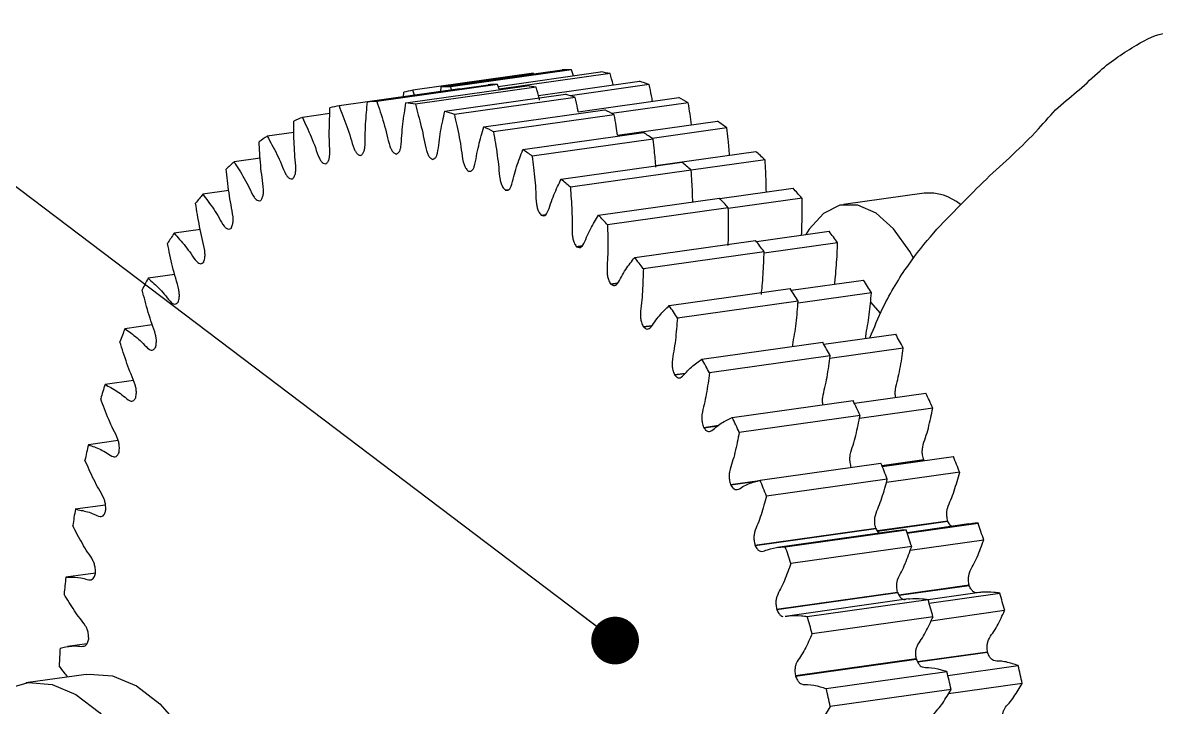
# Model space of a CAD drawing. Header units: millimetres. Extents: x 0 to 420, y 0 to 297.
# Drawn here: x 206.46 to 230.61, y 188.7 to 203.28 of the extents above; entities that cross this region are included whole.
import ezdxf

# ---------------------------------------------------------------- set-up
doc = ezdxf.new("R2010")
doc.units = ezdxf.units.MM
doc.layers.add('图框', color=7, linetype='Continuous')
doc.styles.get("Standard").update_dxf_attribs({"font": 'hyswlongfangsong.ttf'})
doc.dimstyles.new('SLDDIMSTYLE0', dxfattribs={"dimtxt": 0.18, "dimasz": 1.016, "dimexe": 0, "dimexo": 0.0625, "dimgap": 0, "dimtad": 0, "dimtih": 1, "dimtoh": 1, "dimdec": 0, "dimrnd": 1e-09, "dimzin": 0, "dimdsep": 46, "dimtxsty": 'STANDARD', "dimblk1": 'DOT', "dimblk2": 'DOT', "dimsah": 1, "dimcen": 0.09, "dimadec": 0, "dimazin": 0, "dimtfac": 1.016, "dimtdec": 0, "dimtofl": 0, "dimtmove": 0, "dimatfit": 3, "dimldrblk": 'DOT', "dimfxl": 1, "dimfrac": 2, "dimtolj": 1, "dimtzin": 0, "dimarcsym": 0})

# ---------------------------------------------------------------- blocks, each defined once
blk = doc.blocks.new('_Dot')
at = {"color": 0, "linetype": 'ByBlock', "lineweight": -2}
blk.add_line((-0.5, 0), (-1, 0), dxfattribs=at)
at = {"color": 0, "linetype": 'ByBlock', "const_width": 0.5}
blk.add_lwpolyline([(-0.25, 0, 1), (0.25, 0, 1)], format="xyb", close=True, dxfattribs=at)

msp = doc.modelspace()

# ---------------------------------------------------------------- linework, layer by layer
at = {"color": 7, "linetype": 'Continuous', "lineweight": 25}
for p, q in [((217.344, 202.199), (214.771, 201.836)), ((215.379, 201.907), (217.952, 202.269)), ((218.15, 202.273), (215.578, 201.911)), ((216.591, 201.92), (218.771, 202.227)), ((218.973, 202.193), (216.611, 201.86)), ((218.192, 202.145), (218.15, 202.273)), ((215.773, 201.869), (213.2, 201.507)), ((213.807, 201.592), (216.379, 201.954)), ((216.577, 201.962), (214.005, 201.6)), ((214.624, 201.568), (217.197, 201.93)), ((214.81, 201.734), (214.771, 201.836)), ((217.398, 201.9), (214.826, 201.538)), ((215.369, 201.801), (215.379, 201.907)), ((215.599, 201.845), (215.578, 201.911)), ((216.611, 201.86), (216.577, 201.962)), ((217.446, 201.726), (219.601, 202.029)), ((219.804, 201.958), (218.12, 201.721)), ((214.573, 201.689), (214.578, 201.795)), ((215.454, 201.388), (218.026, 201.751)), ((218.229, 201.683), (215.657, 201.321)), ((218.294, 201.377), (220.434, 201.679)), ((216.286, 201.056), (218.859, 201.418)), ((220.636, 201.571), (219.01, 201.341)), ((213.003, 201.342), (212.421, 201.26)), ((219.061, 201.314), (216.489, 200.952)), ((219.129, 200.878), (221.261, 201.179)), ((212.238, 200.94), (211.673, 200.86)), ((217.115, 200.573), (219.687, 200.935)), ((221.461, 201.035), (219.867, 200.81)), ((219.888, 200.795), (217.315, 200.433)), ((211.522, 200.391), (210.964, 200.312)), ((219.944, 200.233), (222.076, 200.534)), ((217.931, 199.945), (220.504, 200.307)), ((222.272, 200.355), (220.699, 200.133)), ((215.96, 200.111), (216.005, 200.117)), ((215.965, 200.108), (216.003, 200.114)), ((220.7, 200.132), (218.128, 199.77)), ((210.856, 199.7), (210.3, 199.621)), ((216.735, 199.713), (216.787, 199.721)), ((216.74, 199.71), (216.789, 199.717)), ((221.309, 199.53), (222.87, 199.749)), ((218.728, 199.177), (221.301, 199.539)), ((223.06, 199.538), (221.491, 199.317)), ((225.661, 199.645), (223.946, 199.404)), ((217.502, 199.178), (217.61, 199.194)), ((217.507, 199.174), (217.606, 199.188)), ((221.491, 199.331), (218.919, 198.969)), ((210.247, 198.872), (209.689, 198.793)), ((222.088, 198.616), (223.636, 198.834)), ((218.253, 198.511), (218.385, 198.53)), ((218.258, 198.506), (218.38, 198.523)), ((219.498, 198.276), (222.07, 198.638)), ((223.818, 198.591), (222.252, 198.371)), ((222.253, 198.399), (219.681, 198.037)), ((209.701, 197.916), (209.134, 197.837)), ((218.981, 197.717), (219.138, 197.739)), ((218.986, 197.711), (219.134, 197.732)), ((222.829, 197.578), (224.367, 197.795)), ((220.234, 197.251), (222.806, 197.613)), ((224.539, 197.524), (222.976, 197.303)), ((222.979, 197.346), (220.407, 196.983)), ((209.224, 196.842), (208.642, 196.76)), ((219.68, 196.804), (219.867, 196.83)), ((219.685, 196.798), (219.861, 196.823)), ((223.527, 196.427), (225.057, 196.642)), ((220.928, 196.112), (223.501, 196.474)), ((225.217, 196.345), (223.655, 196.125)), ((223.663, 196.18), (221.09, 195.818)), ((220.344, 195.781), (220.576, 195.814)), ((220.348, 195.774), (220.567, 195.805)), ((208.823, 195.658), (208.217, 195.573)), ((224.175, 195.173), (225.697, 195.387)), ((221.575, 194.868), (224.148, 195.23)), ((224.297, 194.913), (221.725, 194.55)), ((225.846, 195.067), (224.284, 194.847)), ((220.965, 194.657), (221.29, 194.702)), ((220.969, 194.649), (221.273, 194.692)), ((208.497, 194.376), (207.864, 194.287)), ((222.168, 193.532), (224.741, 193.894)), ((225.652, 193.965), (224.763, 193.84)), ((225.655, 193.957), (224.766, 193.832)), ((224.768, 193.828), (226.284, 194.041)), ((226.418, 193.701), (224.856, 193.481)), ((221.538, 193.442), (222.158, 193.529)), ((221.542, 193.434), (222.093, 193.511)), ((224.877, 193.556), (222.304, 193.194)), ((208.227, 193.004), (207.584, 192.914)), ((226.165, 192.663), (224.665, 192.452)), ((222.058, 192.148), (224.63, 192.511)), ((222.061, 192.14), (224.634, 192.502)), ((225.114, 192.464), (222.541, 192.102)), ((222.703, 192.116), (225.275, 192.479)), ((226.168, 192.654), (224.671, 192.443)), ((226.615, 192.602), (225.297, 192.416)), ((225.301, 192.404), (226.811, 192.617)), ((226.93, 192.259), (225.365, 192.039)), ((225.396, 192.123), (222.823, 191.761)), ((208.013, 191.556), (207.382, 191.467)), ((226.62, 191.295), (225.125, 191.085)), ((226.622, 191.286), (225.13, 191.076)), ((222.52, 190.788), (225.092, 191.15)), ((222.523, 190.778), (225.095, 191.141)), ((225.327, 191.004), (222.754, 190.641)), ((223.173, 190.634), (225.745, 190.996)), ((226.841, 191.143), (225.747, 190.989)), ((225.768, 190.915), (227.273, 191.127)), ((227.376, 190.756), (225.807, 190.535)), ((225.85, 190.626), (223.277, 190.264)), ((207.827, 190.047), (207.415, 189.989)), ((227.011, 189.875), (225.522, 189.665)), ((227.014, 189.865), (225.526, 189.656)), ((222.919, 189.373), (225.492, 189.735)), ((222.922, 189.363), (225.494, 189.725)), ((226.167, 189.375), (227.666, 189.587)), ((207.818, 189.399), (206.532, 189.218)), ((223.574, 189.098), (226.147, 189.461)), ((226.234, 189.08), (223.661, 188.718)), ((227.751, 189.205), (226.177, 188.983))]:
    msp.add_line(p, q, dxfattribs=at)
at = {"color": 7, "linetype": 'Continuous', "lineweight": 25, "flags": 128}
for points in [[(225.435, 198.26), (225.354, 198.405), (225.011, 198.885), (224.636, 199.22), (224.248, 199.391), (223.868, 199.389), (223.517, 199.214), (223.213, 198.876), (223.144, 198.764)], [(224.734, 197.091), (224.527, 197.326), (224.522, 197.33)], [(219.68, 196.804), (219.681, 196.803), (219.682, 196.803), (219.682, 196.802), (219.683, 196.801), (219.683, 196.8), (219.684, 196.799), (219.684, 196.799), (219.685, 196.798)], [(220.344, 195.781), (220.344, 195.78), (220.345, 195.779), (220.345, 195.778), (220.346, 195.777), (220.346, 195.776), (220.347, 195.776), (220.347, 195.775), (220.348, 195.774)], [(208.87, 195.287), (208.87, 195.288), (208.871, 195.289), (208.871, 195.29), (208.871, 195.291), (208.871, 195.292), (208.872, 195.293), (208.872, 195.294), (208.872, 195.295)], [(220.965, 194.657), (220.965, 194.656), (220.966, 194.655), (220.966, 194.654), (220.967, 194.653), (220.967, 194.652), (220.968, 194.651), (220.968, 194.65), (220.969, 194.649)], [(208.515, 194.121), (208.515, 194.122), (208.515, 194.123), (208.516, 194.124), (208.516, 194.125), (208.516, 194.126), (208.516, 194.127), (208.517, 194.128), (208.517, 194.129)], [(225.655, 193.957), (225.655, 193.958), (225.654, 193.959), (225.654, 193.96), (225.653, 193.961), (225.653, 193.962), (225.653, 193.963), (225.652, 193.964), (225.652, 193.965)], [(221.538, 193.442), (221.538, 193.441), (221.539, 193.44), (221.539, 193.439), (221.54, 193.438), (221.54, 193.437), (221.541, 193.436), (221.541, 193.435), (221.542, 193.434)], [(208.228, 192.869), (208.228, 192.87), (208.228, 192.871), (208.228, 192.872), (208.229, 192.874), (208.229, 192.875), (208.229, 192.876), (208.229, 192.877), (208.23, 192.878)], [(226.168, 192.654), (226.168, 192.655), (226.167, 192.656), (226.167, 192.658), (226.167, 192.659), (226.166, 192.66), (226.166, 192.661), (226.165, 192.662), (226.165, 192.663)], [(224.63, 192.511), (224.631, 192.509), (224.631, 192.508), (224.632, 192.507), (224.632, 192.506), (224.632, 192.505), (224.633, 192.504), (224.633, 192.503), (224.634, 192.502)], [(222.058, 192.148), (222.058, 192.147), (222.059, 192.146), (222.059, 192.145), (222.06, 192.144), (222.06, 192.143), (222.06, 192.142), (222.061, 192.141), (222.061, 192.14)], [(208.012, 191.544), (208.012, 191.545), (208.012, 191.546), (208.012, 191.547), (208.013, 191.548), (208.013, 191.55), (208.013, 191.551), (208.013, 191.552), (208.013, 191.553)], [(226.622, 191.286), (226.622, 191.287), (226.622, 191.288), (226.621, 191.29), (226.621, 191.291), (226.621, 191.292), (226.62, 191.293), (226.62, 191.294), (226.62, 191.295)], [(225.092, 191.15), (225.093, 191.149), (225.093, 191.148), (225.093, 191.146), (225.094, 191.145), (225.094, 191.144), (225.094, 191.143), (225.095, 191.142), (225.095, 191.141)], [(222.52, 190.788), (222.52, 190.786), (222.52, 190.785), (222.521, 190.784), (222.521, 190.783), (222.522, 190.782), (222.522, 190.781), (222.522, 190.78), (222.523, 190.778)], [(207.869, 190.157), (207.869, 190.158), (207.869, 190.16), (207.869, 190.161), (207.87, 190.162), (207.87, 190.163), (207.87, 190.164), (207.87, 190.165), (207.87, 190.167)], [(227.014, 189.865), (227.014, 189.866), (227.013, 189.868), (227.013, 189.869), (227.013, 189.87), (227.012, 189.871), (227.012, 189.872), (227.012, 189.874), (227.011, 189.875)], [(225.492, 189.735), (225.492, 189.734), (225.492, 189.733), (225.493, 189.731), (225.493, 189.73), (225.493, 189.729), (225.493, 189.728), (225.494, 189.727), (225.494, 189.725)], [(207.818, 189.399), (207.876, 189.406), (208.377, 189.366), (208.884, 189.152), (209.382, 188.771), (209.854, 188.236), (210.285, 187.562)], [(222.919, 189.373), (222.919, 189.371), (222.92, 189.37), (222.92, 189.369), (222.92, 189.368), (222.921, 189.367), (222.921, 189.365), (222.921, 189.364), (222.922, 189.363)], [(206.112, 189.09), (206.59, 189.225), (207.091, 189.185), (207.598, 188.971), (208.096, 188.59), (208.568, 188.055), (208.999, 187.381)]]:
    msp.add_lwpolyline(points, dxfattribs=at)
at = {"color": 7, "linetype": 'Continuous', "lineweight": 25}
for centre, radius, start, end in [((218.135, 198.015), 4.258, 89.7951, 92.466), ((218.1, 197.617), 4.658, 79.1954, 81.7111), ((215.563, 197.697), 4.215, 100.8301, 103.5194), ((215.563, 197.653), 4.258, 89.7951, 92.466), ((216.657, 197.728), 4.235, 91.0873, 93.7681), ((216.633, 197.372), 4.592, 80.4087, 82.9485), ((217.901, 196.872), 5.43, 69.4803, 71.7515), ((214.085, 197.366), 4.235, 91.0873, 93.7681), ((216.46, 196.667), 5.319, 70.5731, 72.8759), ((217.426, 195.811), 6.594, 60.8659, 62.8614), ((214.09, 197.369), 4.233, 102.1358, 104.8174), ((214.061, 197.01), 4.592, 80.4087, 82.9485), ((213.887, 196.305), 5.319, 70.5731, 72.8759), ((216.023, 195.641), 6.436, 61.8247, 63.8528), ((214.21, 197.037), 4.586, 112.9613, 115.5034), ((216.59, 194.483), 8.164, 53.3656, 55.0963), ((213.45, 195.279), 6.436, 61.8247, 63.8528), ((215.233, 194.342), 7.957, 54.1967, 55.9573), ((214.568, 196.41), 5.308, 123.0447, 125.3506), ((214.199, 196.576), 3.908, 97.915, 97.9884), ((214.201, 196.41), 4.075, 86.9447, 87.016), ((212.66, 193.98), 7.957, 54.1967, 55.9573), ((215.343, 192.958), 10.135, 46.8729, 48.3712), ((215.267, 195.547), 6.42, 132.0807, 134.112), ((214.242, 196.419), 4.071, 108.8909, 108.9622), ((214.123, 195.913), 4.578, 76.5464, 76.6123), ((214.036, 192.836), 9.882, 47.5925, 49.1163), ((214.451, 195.966), 4.57, 119.3038, 119.3698), ((213.851, 195.101), 5.436, 67.1108, 67.1697), ((211.463, 192.474), 9.882, 47.5925, 49.1163), ((213.287, 194.009), 6.665, 58.7948, 58.8461), ((213.676, 191.313), 12.478, 41.2357, 42.5401), ((216.38, 194.518), 7.937, 139.9891, 141.7526), ((214.934, 195.264), 5.424, 128.7589, 128.8178), ((212.417, 191.201), 12.184, 41.8625, 43.1878), ((225.746, 198.564), 1.085, 50.6831, 94.5065), ((212.364, 192.692), 8.274, 51.572, 51.6165), ((209.845, 190.838), 12.184, 41.8625, 43.1878), ((217.941, 193.402), 9.858, 146.8415, 148.3678), ((215.773, 194.372), 6.649, 137.0955, 137.1469), ((211.623, 189.633), 15.132, 36.2993, 37.4463), ((211.05, 191.218), 10.251, 45.3188, 45.3573), ((210.407, 189.521), 14.804, 36.8509, 38.0147), ((207.834, 189.158), 14.804, 36.8509, 38.0147), ((217.019, 193.362), 8.254, 144.3372, 144.3817), ((219.943, 192.277), 12.155, 152.7797, 154.107), ((209.257, 188.002), 18.006, 31.9253, 32.9467), ((209.351, 189.661), 12.555, 39.8794, 39.9131), ((208.073, 187.88), 17.658, 32.4169, 33.4517), ((218.684, 192.308), 10.226, 150.6067, 150.6453), ((205.5, 187.517), 17.658, 32.4169, 33.4517), ((222.335, 191.216), 14.773, 157.9607, 159.1261), ((206.689, 186.495), 20.984, 27.9969, 28.9192), ((220.742, 191.281), 12.527, 156.0594, 156.0932), ((205.522, 186.354), 20.631, 28.4412, 29.3741), ((202.95, 185.992), 20.631, 28.4412, 29.3741), ((225.029, 190.282), 17.624, 162.53, 163.5661), ((204.056, 185.174), 23.931, 24.4181, 25.263), ((202.889, 185.009), 23.589, 24.8255, 25.6786), ((200.316, 184.647), 23.589, 24.8255, 25.6786), ((227.9, 189.518), 20.596, 166.6126, 167.5464), ((200.324, 183.89), 26.387, 21.4889, 22.2806), ((201.509, 184.084), 26.701, 21.1098, 21.8953), ((197.751, 183.528), 26.387, 21.4889, 22.2806), ((230.804, 188.95), 23.555, 170.3119, 171.1658), ((197.985, 183.023), 28.882, 18.3647, 19.1101), ((199.208, 183.248), 29.15, 18.0068, 18.7476), ((195.413, 182.661), 28.882, 18.3647, 19.1101), ((233.58, 188.581), 26.356, 173.7129, 174.5052), ((196.023, 182.412), 30.936, 15.3967, 16.1087), ((197.3, 182.667), 31.145, 15.0539, 15.7628), ((193.451, 182.05), 30.936, 15.3967, 16.1087), ((236.071, 188.392), 28.855, 176.8857, 177.6316), ((195.914, 182.319), 32.573, 12.2035, 12.8915), ((194.57, 182.039), 32.437, 12.5365, 13.2264), ((191.998, 181.677), 32.437, 12.5365, 13.2264)]:
    msp.add_arc(centre, radius, start, end, dxfattribs=at)
for points, knots in [([(224.507, 196.565), (224.597, 196.783), (224.835, 197.363), (225.297, 198.105), (225.858, 198.816), (226.428, 199.385), (226.983, 199.955), (227.547, 200.459), (228.06, 200.958), (228.508, 201.497), (228.97, 201.831), (229.5, 202.365), (230.123, 202.775), (230.717, 203.099), (231.089, 203.045), (231.22, 203.072), (231.238, 203.075)], [0, 0, 0, 0, 0.057463, 0.153283, 0.238843, 0.32438, 0.405669, 0.486963, 0.56811, 0.631906, 0.6958, 0.759646, 0.866976, 0.951089, 0.993275, 1, 1, 1, 1]), ([(219.037, 201.95), (219.037, 201.953), (219.018, 202.036), (218.995, 202.116), (218.973, 202.193)], [0, 0, 0, 0, 0.042349, 1, 1, 1, 1]), ([(217.471, 201.629), (217.468, 201.642), (217.446, 201.734), (217.42, 201.824), (217.398, 201.9)], [0, 0, 0, 0, 0.143184, 1, 1, 1, 1]), ([(219.877, 201.6), (219.87, 201.64), (219.849, 201.76), (219.822, 201.879), (219.804, 201.958)], [0, 0, 0, 0, 0.330182, 1, 1, 1, 1]), ([(214.005, 201.6), (214.029, 201.526), (214.106, 201.293), (214.204, 200.977), (214.264, 200.693), (214.315, 200.568), (214.359, 200.507), (214.394, 200.489), (214.413, 200.479)], [0, 0, 0, 0, 0.1870497, 0.5856084, 0.7834248, 0.8476138, 0.9162426, 1, 1, 1, 1]), ([(218.294, 201.377), (218.29, 201.4), (218.271, 201.503), (218.247, 201.605), (218.229, 201.683)], [0, 0, 0, 0, 0.220353, 1, 1, 1, 1]), ([(212.924, 200.271), (212.94, 200.286), (212.968, 200.313), (212.994, 200.384), (213.008, 200.517), (212.988, 200.807), (212.995, 201.138), (213.005, 201.383), (213.008, 201.461)], [0, 0, 0, 0, 0.083757, 0.152386, 0.216575, 0.414392, 0.81295, 1, 1, 1, 1]), ([(213.2, 201.507), (213.228, 201.436), (213.315, 201.215), (213.427, 200.913), (213.5, 200.635), (213.556, 200.518), (213.602, 200.465), (213.637, 200.453), (213.656, 200.446)], [0, 0, 0, 0, 0.18705, 0.585608, 0.783425, 0.847614, 0.916243, 1, 1, 1, 1]), ([(213.661, 200.447), (213.677, 200.458), (213.707, 200.479), (213.737, 200.544), (213.759, 200.671), (213.753, 200.958), (213.777, 201.279), (213.799, 201.516), (213.807, 201.592)], [0, 0, 0, 0, 0.083757, 0.152386, 0.216575, 0.414392, 0.81295, 1, 1, 1, 1]), ([(214.418, 200.478), (214.435, 200.487), (214.467, 200.501), (214.501, 200.559), (214.529, 200.679), (214.538, 200.96), (214.578, 201.268), (214.613, 201.495), (214.624, 201.568)], [0, 0, 0, 0, 0.0837574, 0.1523862, 0.2165752, 0.4143916, 0.8129503, 1, 1, 1, 1]), ([(214.826, 201.538), (214.847, 201.461), (214.913, 201.22), (214.996, 200.893), (215.043, 200.604), (215.088, 200.473), (215.13, 200.404), (215.165, 200.38), (215.183, 200.366)], [0, 0, 0, 0, 0.18705, 0.585608, 0.783425, 0.847614, 0.916243, 1, 1, 1, 1]), ([(215.188, 200.365), (215.206, 200.37), (215.239, 200.378), (215.276, 200.428), (215.312, 200.54), (215.334, 200.812), (215.391, 201.105), (215.439, 201.32), (215.454, 201.388)], [0, 0, 0, 0, 0.0837574, 0.1523862, 0.2165752, 0.4143916, 0.8129503, 1, 1, 1, 1]), ([(220.706, 201.1), (220.696, 201.176), (220.677, 201.334), (220.65, 201.49), (220.636, 201.571)], [0, 0, 0, 0, 0.4832226, 1, 1, 1, 1]), ([(212.214, 199.952), (212.229, 199.97), (212.255, 200.003), (212.276, 200.08), (212.284, 200.218), (212.249, 200.509), (212.239, 200.846), (212.236, 201.096), (212.235, 201.176)], [0, 0, 0, 0, 0.083757, 0.152386, 0.216575, 0.414392, 0.81295, 1, 1, 1, 1]), ([(212.421, 201.26), (212.451, 201.193), (212.547, 200.985), (212.672, 200.699), (212.757, 200.431), (212.818, 200.324), (212.866, 200.278), (212.9, 200.272), (212.919, 200.269)], [0, 0, 0, 0, 0.18705, 0.585608, 0.783425, 0.847614, 0.916243, 1, 1, 1, 1]), ([(215.657, 201.321), (215.674, 201.242), (215.729, 200.994), (215.797, 200.659), (215.829, 200.369), (215.869, 200.232), (215.908, 200.158), (215.941, 200.127), (215.96, 200.111)], [0, 0, 0, 0, 0.18705, 0.585608, 0.783425, 0.847614, 0.916243, 1, 1, 1, 1]), ([(219.129, 200.878), (219.12, 200.943), (219.101, 201.089), (219.076, 201.234), (219.061, 201.314)], [0, 0, 0, 0, 0.4430683, 1, 1, 1, 1]), ([(215.965, 200.108), (215.983, 200.11), (216.017, 200.111), (216.057, 200.153), (216.099, 200.255), (216.136, 200.516), (216.209, 200.792), (216.267, 200.992), (216.286, 201.056)], [0, 0, 0, 0, 0.083757, 0.152386, 0.216575, 0.414392, 0.81295, 1, 1, 1, 1]), ([(216.489, 200.952), (216.503, 200.871), (216.546, 200.619), (216.597, 200.279), (216.616, 199.99), (216.649, 199.849), (216.685, 199.769), (216.717, 199.733), (216.735, 199.713)], [0, 0, 0, 0, 0.18705, 0.585608, 0.783425, 0.847614, 0.916243, 1, 1, 1, 1]), ([(221.516, 200.455), (221.508, 200.567), (221.494, 200.76), (221.471, 200.953), (221.461, 201.035)], [0, 0, 0, 0, 0.579647, 1, 1, 1, 1]), ([(211.539, 199.493), (211.552, 199.514), (211.575, 199.552), (211.592, 199.635), (211.593, 199.777), (211.544, 200.065), (211.517, 200.406), (211.501, 200.659), (211.496, 200.74)], [0, 0, 0, 0, 0.0837574, 0.1523862, 0.2165752, 0.4143916, 0.8129503, 1, 1, 1, 1]), ([(211.673, 200.86), (211.706, 200.798), (211.811, 200.605), (211.946, 200.339), (212.043, 200.083), (212.108, 199.985), (212.157, 199.948), (212.191, 199.949), (212.21, 199.949)], [0, 0, 0, 0, 0.18705, 0.585608, 0.783425, 0.847614, 0.916243, 1, 1, 1, 1]), ([(219.947, 200.199), (219.938, 200.316), (219.923, 200.515), (219.898, 200.714), (219.888, 200.795)], [0, 0, 0, 0, 0.591345, 1, 1, 1, 1]), ([(216.74, 199.71), (216.759, 199.708), (216.793, 199.703), (216.836, 199.736), (216.883, 199.828), (216.934, 200.076), (217.022, 200.33), (217.092, 200.514), (217.115, 200.573)], [0, 0, 0, 0, 0.083757, 0.152386, 0.216575, 0.414392, 0.81295, 1, 1, 1, 1]), ([(217.315, 200.433), (217.325, 200.352), (217.356, 200.098), (217.391, 199.757), (217.395, 199.471), (217.421, 199.327), (217.453, 199.242), (217.484, 199.201), (217.502, 199.178)], [0, 0, 0, 0, 0.18705, 0.585608, 0.783425, 0.847614, 0.916243, 1, 1, 1, 1]), ([(210.903, 198.899), (210.914, 198.923), (210.936, 198.966), (210.948, 199.053), (210.941, 199.197), (210.879, 199.481), (210.835, 199.821), (210.807, 200.076), (210.798, 200.157)], [0, 0, 0, 0, 0.083757, 0.152386, 0.216575, 0.414392, 0.81295, 1, 1, 1, 1]), ([(210.964, 200.312), (211, 200.256), (211.111, 200.08), (211.257, 199.835), (211.365, 199.594), (211.433, 199.507), (211.483, 199.478), (211.516, 199.486), (211.534, 199.49)], [0, 0, 0, 0, 0.18705, 0.585608, 0.783425, 0.847614, 0.916243, 1, 1, 1, 1]), ([(222.301, 199.669), (222.298, 199.816), (222.293, 200.044), (222.277, 200.274), (222.272, 200.355)], [0, 0, 0, 0, 0.647028, 1, 1, 1, 1]), ([(217.507, 199.174), (217.526, 199.169), (217.56, 199.158), (217.605, 199.181), (217.658, 199.262), (217.723, 199.494), (217.825, 199.725), (217.905, 199.892), (217.931, 199.945)], [0, 0, 0, 0, 0.083757, 0.152386, 0.216575, 0.414392, 0.81295, 1, 1, 1, 1]), ([(220.734, 199.449), (220.73, 199.595), (220.724, 199.822), (220.706, 200.051), (220.7, 200.132)], [0, 0, 0, 0, 0.64566, 1, 1, 1, 1]), ([(218.128, 199.77), (218.133, 199.689), (218.152, 199.435), (218.17, 199.096), (218.159, 198.817), (218.178, 198.671), (218.207, 198.582), (218.236, 198.536), (218.253, 198.511)], [0, 0, 0, 0, 0.18705, 0.585608, 0.783425, 0.847614, 0.916243, 1, 1, 1, 1]), ([(210.313, 198.174), (210.323, 198.201), (210.342, 198.249), (210.349, 198.34), (210.335, 198.485), (210.26, 198.761), (210.2, 199.098), (210.159, 199.351), (210.146, 199.432)], [0, 0, 0, 0, 0.083757, 0.152386, 0.216575, 0.414392, 0.81295, 1, 1, 1, 1]), ([(210.3, 199.621), (210.338, 199.571), (210.456, 199.413), (210.611, 199.192), (210.728, 198.968), (210.799, 198.893), (210.849, 198.873), (210.881, 198.887), (210.899, 198.894)], [0, 0, 0, 0, 0.18705, 0.585608, 0.783425, 0.847614, 0.916243, 1, 1, 1, 1]), ([(223.052, 198.751), (223.052, 198.765), (223.06, 198.945), (223.066, 199.207), (223.061, 199.458), (223.06, 199.538)], [0, 0, 0, 0, 0.05395, 0.697821, 1, 1, 1, 1]), ([(221.487, 198.531), (221.488, 198.549), (221.495, 198.734), (221.499, 199), (221.493, 199.251), (221.491, 199.331)], [0, 0, 0, 0, 0.067913, 0.702281, 1, 1, 1, 1]), ([(218.258, 198.506), (218.277, 198.497), (218.311, 198.479), (218.358, 198.494), (218.416, 198.563), (218.493, 198.776), (218.609, 198.983), (218.699, 199.13), (218.728, 199.177)], [0, 0, 0, 0, 0.083757, 0.152386, 0.216575, 0.414392, 0.81295, 1, 1, 1, 1]), ([(218.919, 198.969), (218.92, 198.889), (218.926, 198.638), (218.927, 198.303), (218.902, 198.033), (218.914, 197.888), (218.939, 197.795), (218.966, 197.745), (218.981, 197.717)], [0, 0, 0, 0, 0.18705, 0.585608, 0.783425, 0.847614, 0.916243, 1, 1, 1, 1]), ([(209.689, 198.793), (209.728, 198.749), (209.851, 198.612), (210.013, 198.417), (210.139, 198.212), (210.212, 198.148), (210.262, 198.138), (210.293, 198.158), (210.309, 198.169)], [0, 0, 0, 0, 0.18705, 0.585608, 0.783425, 0.847614, 0.916243, 1, 1, 1, 1]), ([(209.775, 197.327), (209.783, 197.356), (209.799, 197.408), (209.802, 197.501), (209.781, 197.646), (209.693, 197.912), (209.617, 198.243), (209.565, 198.492), (209.548, 198.572)], [0, 0, 0, 0, 0.083757, 0.152386, 0.216575, 0.414392, 0.81295, 1, 1, 1, 1]), ([(223.758, 197.709), (223.763, 197.761), (223.784, 197.974), (223.807, 198.267), (223.815, 198.513), (223.818, 198.591)], [0, 0, 0, 0, 0.181272, 0.738489, 1, 1, 1, 1]), ([(218.986, 197.711), (219.005, 197.699), (219.039, 197.675), (219.088, 197.68), (219.15, 197.736), (219.239, 197.93), (219.367, 198.11), (219.466, 198.236), (219.498, 198.276)], [0, 0, 0, 0, 0.083757, 0.152386, 0.216575, 0.414392, 0.81295, 1, 1, 1, 1]), ([(222.197, 197.489), (222.202, 197.55), (222.223, 197.772), (222.245, 198.074), (222.251, 198.321), (222.253, 198.399)], [0, 0, 0, 0, 0.203926, 0.745725, 1, 1, 1, 1]), ([(219.681, 198.037), (219.678, 197.959), (219.671, 197.713), (219.655, 197.386), (219.616, 197.127), (219.621, 196.983), (219.641, 196.889), (219.666, 196.834), (219.68, 196.804)], [0, 0, 0, 0, 0.1870497, 0.5856084, 0.7834248, 0.8476138, 0.9162426, 1, 1, 1, 1]), ([(209.134, 197.837), (209.175, 197.799), (209.302, 197.683), (209.47, 197.516), (209.603, 197.332), (209.678, 197.281), (209.727, 197.28), (209.756, 197.306), (209.771, 197.321)], [0, 0, 0, 0, 0.18705, 0.585608, 0.783425, 0.847614, 0.916243, 1, 1, 1, 1]), ([(209.293, 196.364), (209.3, 196.395), (209.312, 196.451), (209.311, 196.546), (209.282, 196.689), (209.183, 196.942), (209.092, 197.264), (209.029, 197.507), (209.008, 197.585)], [0, 0, 0, 0, 0.083757, 0.152386, 0.216575, 0.414392, 0.81295, 1, 1, 1, 1]), ([(224.421, 196.553), (224.421, 196.567), (224.421, 196.666), (224.48, 196.895), (224.511, 197.21), (224.533, 197.448), (224.539, 197.524)], [0, 0, 0, 0, 0.0409388, 0.2831037, 0.7710155, 1, 1, 1, 1]), ([(219.685, 196.798), (219.703, 196.782), (219.737, 196.752), (219.786, 196.748), (219.852, 196.791), (219.953, 196.963), (220.092, 197.114), (220.199, 197.218), (220.234, 197.251)], [0, 0, 0, 0, 0.083757, 0.152386, 0.216575, 0.414392, 0.81295, 1, 1, 1, 1]), ([(222.867, 196.385), (222.867, 196.394), (222.867, 196.488), (222.924, 196.714), (222.953, 197.031), (222.973, 197.27), (222.979, 197.346)], [0, 0, 0, 0, 0.027138, 0.272788, 0.76772, 1, 1, 1, 1]), ([(220.407, 196.983), (220.401, 196.907), (220.381, 196.669), (220.348, 196.353), (220.295, 196.108), (220.292, 195.967), (220.308, 195.871), (220.331, 195.813), (220.344, 195.781)], [0, 0, 0, 0, 0.18705, 0.585608, 0.783425, 0.847614, 0.916243, 1, 1, 1, 1]), ([(208.642, 196.76), (208.684, 196.73), (208.814, 196.635), (208.986, 196.498), (209.126, 196.336), (209.201, 196.299), (209.249, 196.308), (209.276, 196.34), (209.29, 196.357)], [0, 0, 0, 0, 0.18705, 0.585608, 0.783425, 0.847614, 0.916243, 1, 1, 1, 1]), ([(208.872, 195.295), (208.878, 195.327), (208.887, 195.387), (208.88, 195.483), (208.845, 195.623), (208.736, 195.861), (208.631, 196.17), (208.556, 196.405), (208.532, 196.48)], [0, 0, 0, 0, 0.083757, 0.152386, 0.216575, 0.414392, 0.81295, 1, 1, 1, 1]), ([(225.055, 195.297), (225.051, 195.326), (225.043, 195.383), (225.054, 195.519), (225.121, 195.745), (225.173, 196.045), (225.207, 196.272), (225.217, 196.345)], [0, 0, 0, 0, 0.0721008, 0.1423698, 0.3589231, 0.7952331, 1, 1, 1, 1]), ([(220.348, 195.774), (220.366, 195.755), (220.398, 195.72), (220.448, 195.706), (220.518, 195.735), (220.629, 195.884), (220.778, 196.004), (220.892, 196.086), (220.928, 196.112)], [0, 0, 0, 0, 0.083757, 0.152386, 0.216575, 0.414392, 0.81295, 1, 1, 1, 1]), ([(223.505, 195.14), (223.502, 195.164), (223.494, 195.216), (223.505, 195.348), (223.57, 195.576), (223.62, 195.878), (223.653, 196.107), (223.663, 196.18)], [0, 0, 0, 0, 0.060479, 0.131628, 0.350894, 0.792668, 1, 1, 1, 1]), ([(221.09, 195.818), (221.08, 195.744), (221.048, 195.515), (220.998, 195.214), (220.932, 194.985), (220.922, 194.848), (220.933, 194.751), (220.954, 194.69), (220.965, 194.657)], [0, 0, 0, 0, 0.18705, 0.585608, 0.783425, 0.847614, 0.916243, 1, 1, 1, 1]), ([(208.217, 195.573), (208.259, 195.55), (208.391, 195.479), (208.566, 195.373), (208.711, 195.235), (208.786, 195.212), (208.832, 195.229), (208.857, 195.267), (208.87, 195.287)], [0, 0, 0, 0, 0.18705, 0.585608, 0.783425, 0.847614, 0.916243, 1, 1, 1, 1]), ([(208.517, 194.129), (208.52, 194.163), (208.526, 194.225), (208.515, 194.322), (208.474, 194.457), (208.355, 194.678), (208.236, 194.972), (208.152, 195.196), (208.125, 195.268)], [0, 0, 0, 0, 0.083757, 0.152386, 0.216575, 0.414392, 0.81295, 1, 1, 1, 1]), ([(220.969, 194.649), (220.986, 194.627), (221.017, 194.586), (221.067, 194.564), (221.139, 194.579), (221.259, 194.703), (221.417, 194.792), (221.537, 194.85), (221.575, 194.868)], [0, 0, 0, 0, 0.083757, 0.152386, 0.216575, 0.414392, 0.81295, 1, 1, 1, 1]), ([(224.11, 193.804), (224.101, 193.839), (224.083, 193.902), (224.077, 193.999), (224.094, 194.131), (224.173, 194.342), (224.239, 194.626), (224.283, 194.843), (224.297, 194.913)], [0, 0, 0, 0, 0.083757, 0.152386, 0.216575, 0.414392, 0.81295, 1, 1, 1, 1]), ([(225.652, 193.965), (225.642, 194), (225.625, 194.064), (225.619, 194.16), (225.637, 194.292), (225.718, 194.5), (225.785, 194.782), (225.831, 194.998), (225.846, 195.067)], [0, 0, 0, 0, 0.083757, 0.152386, 0.216575, 0.414392, 0.81295, 1, 1, 1, 1]), ([(221.725, 194.55), (221.711, 194.481), (221.666, 194.264), (221.601, 193.979), (221.521, 193.769), (221.505, 193.637), (221.511, 193.54), (221.528, 193.477), (221.538, 193.442)], [0, 0, 0, 0, 0.18705, 0.585608, 0.783425, 0.847614, 0.916243, 1, 1, 1, 1]), ([(207.864, 194.287), (207.906, 194.272), (208.038, 194.225), (208.214, 194.15), (208.362, 194.037), (208.437, 194.028), (208.481, 194.055), (208.503, 194.098), (208.515, 194.121)], [0, 0, 0, 0, 0.18705, 0.585608, 0.783425, 0.847614, 0.916243, 1, 1, 1, 1]), ([(208.23, 192.878), (208.231, 192.913), (208.234, 192.977), (208.218, 193.073), (208.171, 193.203), (208.043, 193.405), (207.913, 193.681), (207.819, 193.892), (207.789, 193.96)], [0, 0, 0, 0, 0.083757, 0.152386, 0.216575, 0.414392, 0.81295, 1, 1, 1, 1]), ([(226.165, 192.663), (226.157, 192.699), (226.143, 192.764), (226.142, 192.859), (226.167, 192.984), (226.259, 193.172), (226.342, 193.434), (226.4, 193.636), (226.418, 193.701)], [0, 0, 0, 0, 0.083757, 0.152386, 0.216575, 0.414392, 0.81295, 1, 1, 1, 1]), ([(221.542, 193.434), (221.558, 193.409), (221.588, 193.364), (221.637, 193.332), (221.711, 193.333), (221.84, 193.431), (222.004, 193.488), (222.129, 193.521), (222.168, 193.532)], [0, 0, 0, 0, 0.083757, 0.152386, 0.216575, 0.414392, 0.81295, 1, 1, 1, 1]), ([(224.63, 192.511), (224.622, 192.546), (224.608, 192.611), (224.607, 192.707), (224.63, 192.833), (224.722, 193.023), (224.803, 193.288), (224.859, 193.491), (224.877, 193.556)], [0, 0, 0, 0, 0.0837574, 0.1523862, 0.2165752, 0.4143916, 0.8129503, 1, 1, 1, 1]), ([(222.304, 193.194), (222.286, 193.129), (222.23, 192.925), (222.149, 192.661), (222.058, 192.47), (222.034, 192.344), (222.035, 192.249), (222.05, 192.184), (222.058, 192.148)], [0, 0, 0, 0, 0.18705, 0.585608, 0.783425, 0.847614, 0.916243, 1, 1, 1, 1]), ([(207.584, 192.914), (207.626, 192.907), (207.757, 192.884), (207.933, 192.842), (208.083, 192.755), (208.156, 192.76), (208.198, 192.796), (208.217, 192.843), (208.228, 192.869)], [0, 0, 0, 0, 0.18705, 0.585608, 0.783425, 0.847614, 0.916243, 1, 1, 1, 1]), ([(208.013, 191.553), (208.013, 191.589), (208.012, 191.655), (207.992, 191.749), (207.939, 191.872), (207.805, 192.052), (207.663, 192.308), (207.561, 192.505), (207.528, 192.567)], [0, 0, 0, 0, 0.083757, 0.152386, 0.216575, 0.414392, 0.81295, 1, 1, 1, 1]), ([(224.634, 192.502), (224.649, 192.473), (224.67, 192.432), (224.697, 192.413), (224.705, 192.407)], [0, 0, 0, 0, 0.701333, 1, 1, 1, 1]), ([(225.114, 192.461), (225.127, 192.464), (225.18, 192.476), (225.234, 192.477), (225.275, 192.479)], [0, 0, 0, 0, 0.241764, 1, 1, 1, 1]), ([(226.248, 192.55), (226.237, 192.558), (226.207, 192.58), (226.183, 192.626), (226.168, 192.654)], [0, 0, 0, 0, 0.372088, 1, 1, 1, 1]), ([(226.811, 192.617), (226.77, 192.616), (226.704, 192.615), (226.64, 192.602), (226.616, 192.597)], [0, 0, 0, 0, 0.625471, 1, 1, 1, 1]), ([(226.62, 191.295), (226.614, 191.332), (226.602, 191.398), (226.607, 191.491), (226.638, 191.608), (226.742, 191.774), (226.839, 192.014), (226.908, 192.2), (226.93, 192.259)], [0, 0, 0, 0, 0.083757, 0.152386, 0.216575, 0.414392, 0.81295, 1, 1, 1, 1]), ([(222.061, 192.14), (222.077, 192.112), (222.104, 192.062), (222.153, 192.022), (222.228, 192.009), (222.364, 192.08), (222.534, 192.105), (222.662, 192.113), (222.703, 192.116)], [0, 0, 0, 0, 0.0837574, 0.1523862, 0.2165752, 0.4143916, 0.8129503, 1, 1, 1, 1]), ([(225.092, 191.15), (225.086, 191.186), (225.074, 191.253), (225.078, 191.346), (225.108, 191.464), (225.211, 191.632), (225.307, 191.875), (225.374, 192.063), (225.396, 192.123)], [0, 0, 0, 0, 0.083757, 0.152386, 0.216575, 0.414392, 0.81295, 1, 1, 1, 1]), ([(222.823, 191.761), (222.802, 191.701), (222.734, 191.513), (222.638, 191.27), (222.536, 191.102), (222.506, 190.983), (222.502, 190.89), (222.513, 190.824), (222.52, 190.788)], [0, 0, 0, 0, 0.18705, 0.585608, 0.783425, 0.847614, 0.916243, 1, 1, 1, 1]), ([(207.382, 191.467), (207.423, 191.467), (207.552, 191.469), (207.726, 191.46), (207.877, 191.401), (207.948, 191.42), (207.987, 191.464), (208.003, 191.515), (208.012, 191.544)], [0, 0, 0, 0, 0.1870497, 0.5856084, 0.7834248, 0.8476138, 0.9162426, 1, 1, 1, 1]), ([(226.814, 191.142), (226.794, 191.138), (226.76, 191.132), (226.709, 191.153), (226.662, 191.202), (226.637, 191.256), (226.622, 191.286)], [0, 0, 0, 0, 0.295947, 0.504616, 0.727718, 1, 1, 1, 1]), ([(207.87, 190.167), (207.868, 190.203), (207.864, 190.27), (207.839, 190.362), (207.781, 190.476), (207.641, 190.634), (207.49, 190.867), (207.38, 191.047), (207.345, 191.104)], [0, 0, 0, 0, 0.083757, 0.152386, 0.216575, 0.414392, 0.81295, 1, 1, 1, 1]), ([(225.095, 191.141), (225.109, 191.111), (225.135, 191.057), (225.183, 191.009), (225.23, 190.99), (225.26, 190.996), (225.277, 191)], [0, 0, 0, 0, 0.2864899, 0.5212329, 0.7407897, 1, 1, 1, 1]), ([(225.326, 191.004), (225.337, 191.005), (225.434, 191.015), (225.573, 191.018), (225.703, 191.001), (225.745, 190.996)], [0, 0, 0, 0, 0.0731422, 0.7039515, 1, 1, 1, 1]), ([(227.273, 191.127), (227.231, 191.134), (227.1, 191.153), (226.957, 191.153), (226.855, 191.145), (226.841, 191.144)], [0, 0, 0, 0, 0.28743, 0.899874, 1, 1, 1, 1]), ([(222.523, 190.778), (222.537, 190.749), (222.563, 190.695), (222.61, 190.646), (222.64, 190.637), (222.655, 190.633)], [0, 0, 0, 0, 0.386736, 0.703618, 1, 1, 1, 1]), ([(227.011, 189.875), (227.007, 189.912), (226.999, 189.978), (227.008, 190.068), (227.046, 190.177), (227.16, 190.318), (227.271, 190.534), (227.35, 190.702), (227.376, 190.756)], [0, 0, 0, 0, 0.083757, 0.152386, 0.216575, 0.414392, 0.81295, 1, 1, 1, 1]), ([(222.704, 190.637), (222.731, 190.64), (222.844, 190.651), (223, 190.656), (223.131, 190.639), (223.173, 190.634)], [0, 0, 0, 0, 0.1724519, 0.7356721, 1, 1, 1, 1]), ([(225.492, 189.735), (225.487, 189.772), (225.479, 189.838), (225.487, 189.929), (225.524, 190.038), (225.637, 190.183), (225.746, 190.401), (225.825, 190.572), (225.85, 190.626)], [0, 0, 0, 0, 0.083757, 0.152386, 0.216575, 0.414392, 0.81295, 1, 1, 1, 1]), ([(223.277, 190.264), (223.252, 190.209), (223.174, 190.039), (223.064, 189.82), (222.952, 189.676), (222.915, 189.566), (222.906, 189.476), (222.915, 189.409), (222.919, 189.373)], [0, 0, 0, 0, 0.18705, 0.585608, 0.783425, 0.847614, 0.916243, 1, 1, 1, 1]), ([(207.259, 189.959), (207.299, 189.968), (207.425, 189.994), (207.595, 190.017), (207.745, 189.986), (207.813, 190.019), (207.849, 190.071), (207.862, 190.127), (207.869, 190.157)], [0, 0, 0, 0, 0.18705, 0.585608, 0.783425, 0.847614, 0.916243, 1, 1, 1, 1]), ([(227.666, 189.587), (227.624, 189.6), (227.492, 189.643), (227.316, 189.689), (227.17, 189.676), (227.095, 189.718), (227.05, 189.776), (227.027, 189.833), (227.014, 189.865)], [0, 0, 0, 0, 0.18705, 0.585608, 0.783425, 0.847614, 0.916243, 1, 1, 1, 1]), ([(207.423, 189.343), (207.399, 189.372), (207.337, 189.446), (207.278, 189.531), (207.241, 189.584)], [0, 0, 0, 0, 0.37665, 1, 1, 1, 1]), ([(225.494, 189.725), (225.507, 189.694), (225.53, 189.636), (225.576, 189.58), (225.651, 189.54), (225.797, 189.555), (225.973, 189.514), (226.105, 189.474), (226.147, 189.461)], [0, 0, 0, 0, 0.083757, 0.152386, 0.216575, 0.414392, 0.81295, 1, 1, 1, 1]), ([(222.922, 189.363), (222.934, 189.332), (222.958, 189.274), (223.004, 189.218), (223.079, 189.177), (223.224, 189.193), (223.4, 189.151), (223.532, 189.111), (223.574, 189.098)], [0, 0, 0, 0, 0.083757, 0.152386, 0.216575, 0.414392, 0.81295, 1, 1, 1, 1]), ([(225.825, 188.279), (225.822, 188.316), (225.817, 188.382), (225.83, 188.469), (225.873, 188.569), (225.995, 188.688), (226.118, 188.88), (226.206, 189.032), (226.234, 189.08)], [0, 0, 0, 0, 0.083757, 0.152386, 0.216575, 0.414392, 0.81295, 1, 1, 1, 1]), ([(227.337, 188.415), (227.334, 188.451), (227.33, 188.518), (227.343, 188.604), (227.387, 188.703), (227.51, 188.819), (227.634, 189.008), (227.723, 189.157), (227.751, 189.205)], [0, 0, 0, 0, 0.083757, 0.152386, 0.216575, 0.414392, 0.81295, 1, 1, 1, 1]), ([(223.661, 188.718), (223.633, 188.669), (223.545, 188.518), (223.423, 188.326), (223.301, 188.206), (223.258, 188.106), (223.245, 188.02), (223.25, 187.953), (223.252, 187.917)], [0, 0, 0, 0, 0.1870497, 0.5856084, 0.7834248, 0.8476138, 0.9162426, 1, 1, 1, 1])]:
    msp.add_open_spline(points, degree=3, knots=knots, dxfattribs=at)

# ---------------------------------------------------------------- leaders
at = {"layer": '图框'}
msp.add_leader([(219.08, 190.119), (119.638, 265.417)], dimstyle='SLDDIMSTYLE0', dxfattribs=at)

doc.saveas('drawing.dxf')
